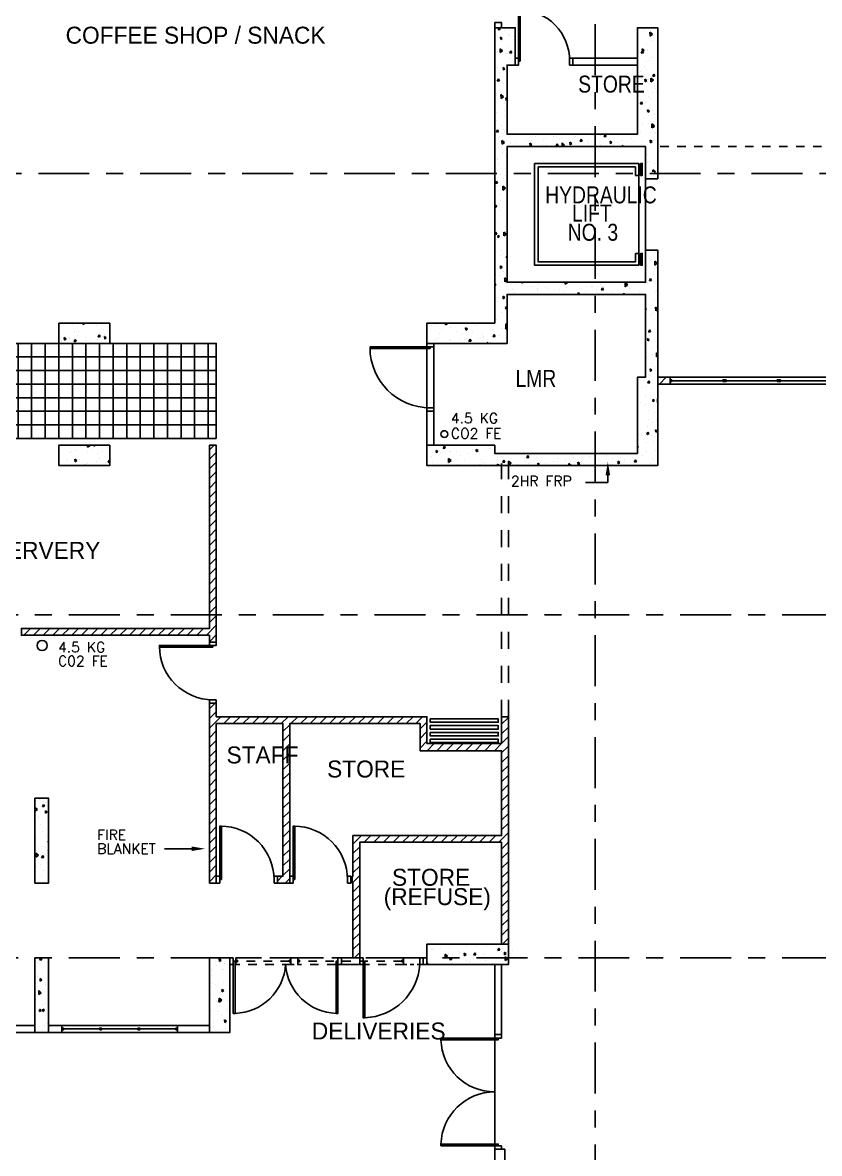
# Model space of a CAD drawing. Extents: x -15993 to 86771, y -21965 to 41866.
# Drawn here: x 22268 to 33998, y -2882 to 13775 of the extents above; entities that cross this region are included whole.
import ezdxf

# ---------------------------------------------------------------- set-up
doc = ezdxf.new("R2010")
doc.units = 0
doc.header["$LTSCALE"] = 100
doc.header["$MEASUREMENT"] = 0
for name, pattern in [('HIDDEN', [5, 2.5, -2.5]), ('HIDDEN2', [2.5, 1.25, -1.25]), ('HIDDEN5', [1, 0.5, -0.5]), ('X030--AG$0$CENTER', [15, 7.5, -2.5, 2.5, -2.5])]:
    doc.linetypes.add(name, pattern=pattern)
doc.layers.get('0').update_dxf_attribs({"color": 8, "linetype": 'CONTINUOUS'})
for name, color, linetype in [('000-H', 8, 'CONTINUOUS'), ('200-T', 8, 'CONTINUOUS'), ('210--', 8, 'CONTINUOUS'), ('220--', 8, 'CONTINUOUS'), ('240--', 8, 'CONTINUOUS'), ('280--', 8, 'CONTINUOUS'), ('310--', 8, 'CONTINUOUS'), ('320--', 8, 'CONTINUOUS'), ('430--', 8, 'CONTINUOUS'), ('660--', 8, 'CONTINUOUS'), ('680--', 8, 'CONTINUOUS'), ('680-T', 8, 'CONTINUOUS'), ('X030--AG$0$030--', 8, 'CONTINUOUS')]:
    doc.layers.add(name, color=color, linetype=linetype)
doc.styles.add('HELV', font='hvl____.pfb')
doc.styles.add('ROMANS', font='ROMANS.shx')

# ---------------------------------------------------------------- blocks, each defined once
blk = doc.blocks.new('*X226')
at = {"color": 0}
for p, q in [((22979, 9341), (22979, 9341)), ((23161, 9330), (23160, 9350)), ((23161, 9330), (23184, 9349)), ((23184, 9349), (23183, 9350)), ((23376, 9340), (23376, 9340)), ((23538, 9347), (23538, 9347)), ((23009, 9324), (23009, 9324)), ((23035, 9219), (23035, 9219)), ((23081, 9170), (23081, 9170)), ((23092, 9219), (23092, 9219)), ((23156, 9324), (23156, 9324)), ((23363, 9307), (23363, 9307)), ((23382, 9143), (23397, 9177)), ((23411, 9149), (23397, 9177)), ((23462, 9254), (23462, 9254)), ((23476, 9185), (23476, 9185)), ((23515, 9258), (23515, 9258)), ((22823, 9140), (22823, 9140)), ((22838, 9082), (22838, 9082)), ((22886, 9098), (22882, 9136)), ((22909, 9118), (22882, 9136)), ((22886, 9098), (22909, 9118)), ((22958, 9119), (22958, 9119)), ((22959, 9143), (22959, 9143)), ((23028, 9074), (23044, 9109)), ((23028, 9074), (23058, 9080)), ((23058, 9080), (23044, 9109)), ((23198, 9138), (23198, 9138)), ((23205, 9098), (23205, 9098)), ((23205, 9097), (23205, 9097)), ((23265, 9074), (23265, 9074)), ((23367, 9105), (23367, 9105)), ((23382, 9143), (23411, 9149)), ((23438, 9158), (23438, 9158)), ((23476, 9113), (23473, 9150)), ((23499, 9132), (23473, 9150)), ((23476, 9113), (23499, 9132))]:
    blk.add_line(p, q, dxfattribs=at)
blk = doc.blocks.new('*X227')
at = {"color": 0}
for p, q in [((23117, 7532), (23117, 7532)), ((23224, 7519), (23224, 7550)), ((23224, 7519), (23261, 7546)), ((23261, 7546), (23256, 7550)), ((23260, 7546), (23260, 7546)), ((23318, 7536), (23317, 7550)), ((23318, 7536), (23334, 7550)), ((23523, 7511), (23523, 7511)), ((22803, 7452), (22803, 7452)), ((22920, 7352), (22920, 7352)), ((22960, 7449), (22960, 7449)), ((22990, 7462), (22990, 7462)), ((23043, 7305), (23039, 7342)), ((23066, 7324), (23039, 7342)), ((23043, 7471), (23043, 7471)), ((23104, 7340), (23104, 7340)), ((23219, 7460), (23219, 7460)), ((23283, 7491), (23283, 7491)), ((23374, 7424), (23374, 7424)), ((23407, 7359), (23407, 7359)), ((23426, 7464), (23426, 7464)), ((23548, 7491), (23548, 7491)), ((22833, 7251), (22833, 7251)), ((22927, 7320), (22927, 7320)), ((23043, 7305), (23066, 7324)), ((23185, 7250), (23189, 7259)), ((23193, 7250), (23189, 7259)), ((23229, 7283), (23229, 7283)), ((23330, 7259), (23330, 7259)), ((23351, 7310), (23351, 7310)), ((23487, 7302), (23487, 7302)), ((23527, 7294), (23542, 7328)), ((23527, 7294), (23550, 7298)), ((23550, 7312), (23542, 7328))]:
    blk.add_line(p, q, dxfattribs=at)
blk = doc.blocks.new('*X232')
at = {"color": 0}
for p, q in [((22483, -64), (22483, -64)), ((22523, -36), (22538, -2)), ((22523, -36), (22552, -31)), ((22552, -31), (22538, -2)), ((22609, -125), (22609, -125)), ((22493, -245), (22493, -245)), ((22493, -277), (22493, -277)), ((22528, -345), (22525, -307)), ((22551, -326), (22525, -307)), ((22528, -345), (22551, -326)), ((22490, -424), (22490, -424)), ((22506, -542), (22505, -485)), ((22543, -515), (22505, -485)), ((22607, -367), (22607, -367)), ((22612, -397), (22612, -397)), ((22451, -568), (22451, -568)), ((22463, -609), (22463, -609)), ((22506, -542), (22543, -515)), ((22509, -531), (22509, -531)), ((22539, -509), (22539, -509)), ((22500, -766), (22500, -766)), ((22510, -790), (22526, -756)), ((22510, -790), (22540, -784)), ((22540, -784), (22526, -756)), ((22564, -690), (22564, -690)), ((22567, -793), (22564, -756)), ((22590, -774), (22564, -756)), ((22567, -793), (22590, -774)), ((22586, -742), (22586, -742)), ((22600, -674), (22600, -674)), ((22509, -842), (22509, -842)), ((22588, -996), (22588, -996)), ((22632, -974), (22632, -974)), ((22521, -1019), (22521, -1019)), ((22555, -1074), (22555, -1074)), ((22637, -1078), (22637, -1078))]:
    blk.add_line(p, q, dxfattribs=at)
blk = doc.blocks.new('*X233')
at = {"color": 0}
for p, q in [((22487, 2184), (22450, 2214)), ((22450, 2158), (22487, 2184)), ((22450, 2158), (22450, 2178)), ((22462, 2320), (22462, 2320)), ((22514, 2324), (22514, 2324)), ((22561, 2224), (22576, 2258)), ((22561, 2224), (22590, 2230)), ((22569, 2299), (22569, 2299)), ((22590, 2230), (22576, 2258)), ((22614, 2283), (22614, 2283)), ((22625, 2239), (22625, 2239)), ((22502, 2047), (22502, 2047)), ((22509, 2087), (22509, 2087)), ((22607, 2128), (22604, 2165)), ((22630, 2147), (22604, 2165)), ((22607, 2128), (22630, 2147)), ((22526, 1967), (22526, 1967)), ((22555, 1855), (22555, 1855)), ((22639, 1845), (22639, 1845)), ((22478, 1755), (22478, 1755)), ((22614, 1797), (22614, 1797)), ((22640, 1816), (22640, 1816)), ((22647, 1680), (22643, 1717)), ((22650, 1713), (22643, 1717)), ((22647, 1680), (22650, 1683)), ((22464, 1483), (22463, 1539)), ((22501, 1510), (22463, 1539)), ((22464, 1483), (22501, 1510)), ((22469, 1574), (22469, 1574)), ((22483, 1643), (22483, 1643)), ((22525, 1522), (22525, 1522)), ((22539, 1644), (22539, 1644)), ((22548, 1471), (22564, 1505)), ((22578, 1476), (22564, 1505)), ((22596, 1521), (22596, 1521)), ((22601, 1622), (22601, 1622)), ((22632, 1581), (22632, 1581)), ((22461, 1340), (22461, 1340)), ((22526, 1367), (22526, 1367)), ((22548, 1471), (22578, 1476)), ((22648, 1390), (22648, 1390)), ((22553, 1193), (22553, 1193)), ((22571, 1290), (22571, 1290)), ((22549, 1109), (22549, 1109)), ((22638, 1117), (22638, 1117))]:
    blk.add_line(p, q, dxfattribs=at)
blk = doc.blocks.new('*X234')
at = {"color": 0}
for p, q in [((25055, -160), (25055, -160)), ((25107, -57), (25107, -57)), ((25121, -115), (25121, -115)), ((25167, -55), (25163, -18)), ((25190, -36), (25163, -18)), ((25167, -55), (25190, -36)), ((25243, -88), (25243, -88)), ((25296, -140), (25296, -140)), ((25044, -186), (25044, -186)), ((25046, -269), (25046, -269)), ((25206, -179), (25206, -179)), ((25221, -179), (25221, -179)), ((25036, -421), (25036, -421)), ((25064, -385), (25064, -385)), ((25102, -393), (25102, -393)), ((25206, -504), (25203, -466)), ((25229, -484), (25203, -466)), ((25206, -504), (25229, -484)), ((25230, -365), (25230, -365)), ((25294, -410), (25294, -410)), ((25034, -546), (25034, -546)), ((25124, -651), (25124, -651)), ((25148, -625), (25148, -625)), ((25154, -651), (25170, -617)), ((25154, -651), (25184, -646)), ((25163, -653), (25162, -597)), ((25199, -627), (25162, -597)), ((25163, -653), (25199, -627)), ((25184, -646), (25170, -617)), ((25177, -507), (25177, -507)), ((25291, -629), (25291, -629)), ((25020, -717), (25020, -717)), ((25032, -777), (25032, -777)), ((25145, -796), (25145, -796)), ((25267, -769), (25267, -769)), ((25071, -949), (25071, -949)), ((25134, -839), (25134, -839)), ((25194, -858), (25194, -858)), ((25245, -952), (25242, -915)), ((25268, -933), (25242, -915)), ((25245, -952), (25268, -933)), ((25247, -961), (25247, -961)), ((25320, -877), (25320, -877)), ((25078, -1009), (25078, -1009)), ((25241, -1090), (25241, -1090)), ((25255, -1046), (25255, -1046))]:
    blk.add_line(p, q, dxfattribs=at)
blk = doc.blocks.new('*X241')
at = {"color": 0}
for p, q in [((28496, 9321), (28496, 9350)), ((28496, 9321), (28533, 9347)), ((28523, 9340), (28523, 9340)), ((28533, 9347), (28529, 9350)), ((28546, 9346), (28546, 9346)), ((28723, 9339), (28723, 9339)), ((28885, 9346), (28885, 9346)), ((28226, 9248), (28220, 9252)), ((28220, 9243), (28226, 9248)), ((28275, 9258), (28275, 9258)), ((28283, 9320), (28283, 9320)), ((28356, 9323), (28356, 9323)), ((28407, 9188), (28407, 9188)), ((28441, 9261), (28441, 9261)), ((28563, 9288), (28563, 9288)), ((28659, 9224), (28659, 9224)), ((28747, 9192), (28747, 9192)), ((28793, 9243), (28790, 9281)), ((28816, 9263), (28790, 9281)), ((28793, 9243), (28816, 9263)), ((28887, 9227), (28887, 9227)), ((28929, 9308), (28929, 9308)), ((28245, 9080), (28245, 9080)), ((28330, 9088), (28330, 9088)), ((28367, 9108), (28367, 9108)), ((28389, 9136), (28389, 9136)), ((28552, 9098), (28552, 9098)), ((28569, 9107), (28569, 9107)), ((28714, 9105), (28714, 9105)), ((28773, 9102), (28773, 9102)), ((28810, 9127), (28810, 9127)), ((28840, 9077), (28856, 9112)), ((28840, 9077), (28870, 9083)), ((28870, 9083), (28856, 9112)), ((28973, 9116), (28973, 9116))]:
    blk.add_line(p, q, dxfattribs=at)
blk = doc.blocks.new('*X242')
at = {"color": 0}
for p, q in [((28252, 7521), (28252, 7521)), ((28462, 7502), (28477, 7536)), ((28462, 7502), (28491, 7508)), ((28491, 7507), (28477, 7536)), ((28826, 7542), (28826, 7542)), ((28287, 7379), (28287, 7379)), ((28307, 7448), (28307, 7448)), ((28360, 7436), (28356, 7473)), ((28383, 7455), (28356, 7473)), ((28360, 7436), (28383, 7455)), ((28403, 7470), (28403, 7470)), ((28415, 7440), (28415, 7440)), ((28538, 7296), (28537, 7352)), ((28575, 7323), (28537, 7352)), ((28557, 7463), (28557, 7463)), ((28566, 7459), (28566, 7459)), ((28655, 7461), (28655, 7461)), ((28670, 7341), (28670, 7341)), ((28712, 7401), (28712, 7401)), ((28834, 7428), (28834, 7428)), ((28894, 7480), (28894, 7480)), ((28933, 7475), (28933, 7475)), ((28940, 7420), (28940, 7420)), ((28950, 7450), (28947, 7488)), ((28973, 7470), (28947, 7488)), ((28950, 7450), (28973, 7470)), ((29018, 7332), (29018, 7332)), ((28298, 7289), (28298, 7289)), ((28400, 7257), (28400, 7257)), ((28538, 7296), (28575, 7323)), ((28672, 7250), (28671, 7256)), ((28680, 7250), (28671, 7256)), ((28778, 7328), (28778, 7328)), ((28995, 7250), (29001, 7262)), ((29007, 7250), (29001, 7262))]:
    blk.add_line(p, q, dxfattribs=at)
blk = doc.blocks.new('*X265')
at = {"color": 0}
for p, q in [((31643, 8450), (31743, 8550)), ((31785, 8450), (31800, 8465))]:
    blk.add_line(p, q, dxfattribs=at)
blk = doc.blocks.new('UC69')
at = {"layer": '310--'}
for p, q in [((775, 50), (25, 50)), ((1575, 50), (825, 50)), ((2375, 50), (1625, 50))]:
    blk.add_line(p, q, dxfattribs=at)
at = {"layer": '310--', "color": 8}
blk.add_lwpolyline([(2400, 100), (2400, 0), (0, 0), (0, 100)], close=True, dxfattribs=at)
at = {"layer": '310--'}
for points in [[(0, 37.5), (0, 62.5), (25, 62.5), (25, 37.5)], [(775, 37.5), (775, 62.5), (800, 62.5), (800, 37.5)], [(800, 37.5), (800, 62.5), (825, 62.5), (825, 37.5)], [(1575, 37.5), (1575, 62.5), (1600, 62.5), (1600, 37.5)], [(1600, 37.5), (1600, 62.5), (1625, 62.5), (1625, 37.5)], [(2375, 37.5), (2375, 62.5), (2400, 62.5), (2400, 37.5)]]:
    blk.add_lwpolyline(points, close=True, dxfattribs=at)
blk = doc.blocks.new('*X319')
at = {"color": 0}
for p, q in [((29270, 13667), (29284, 13700)), ((29270, 13667), (29299, 13673)), ((29299, 13673), (29286, 13700)), ((29367, 13662), (29367, 13662)), ((29377, 13689), (29377, 13689)), ((31410, 13688), (31410, 13688)), ((31430, 13672), (31430, 13672)), ((29303, 13567), (29303, 13567)), ((29307, 13524), (29304, 13561)), ((29330, 13543), (29304, 13561)), ((29307, 13524), (29330, 13543)), ((29425, 13594), (29425, 13594)), ((29432, 13584), (29432, 13584)), ((29490, 13567), (29490, 13567)), ((29490, 13530), (29490, 13530)), ((31333, 13588), (31333, 13588)), ((31506, 13577), (31504, 13633)), ((31542, 13603), (31504, 13633)), ((31506, 13577), (31542, 13603)), ((31540, 13514), (31540, 13514)), ((31563, 13582), (31563, 13582)), ((31573, 13607), (31573, 13607)), ((29221, 13488), (29221, 13488)), ((29228, 13413), (29228, 13413)), ((29262, 13343), (29262, 13343)), ((29298, 13333), (29297, 13389)), ((29335, 13359), (29297, 13389)), ((29298, 13333), (29335, 13359)), ((29334, 13366), (29334, 13366)), ((29414, 13430), (29414, 13430)), ((29424, 13350), (29424, 13350)), ((29440, 13325), (29455, 13359)), ((29440, 13325), (29470, 13330)), ((29470, 13330), (29455, 13359)), ((31343, 13333), (31343, 13333)), ((31377, 13326), (31393, 13360)), ((31377, 13326), (31407, 13332)), ((31380, 13355), (31380, 13355)), ((31394, 13351), (31391, 13388)), ((31417, 13370), (31391, 13388)), ((31407, 13332), (31393, 13360)), ((31394, 13351), (31417, 13370)), ((31407, 13381), (31407, 13381)), ((31456, 13455), (31456, 13455)), ((31465, 13360), (31465, 13360)), ((31619, 13375), (31619, 13375)), ((29412, 13317), (29412, 13317)), ((29447, 13244), (29447, 13244)), ((29460, 13197), (29460, 13197)), ((31456, 13204), (31456, 13204)), ((31503, 13223), (31503, 13223)), ((31521, 13259), (31521, 13259)), ((31618, 13212), (31618, 13212)), ((29253, 13108), (29253, 13108)), ((29291, 13037), (29291, 13037)), ((29346, 13076), (29343, 13113)), ((29369, 13095), (29343, 13113)), ((29346, 13076), (29369, 13095)), ((31364, 13053), (31364, 13053)), ((31426, 13123), (31426, 13123)), ((31452, 13083), (31452, 13083)), ((31548, 12983), (31563, 13018)), ((31577, 12989), (31563, 13018)), ((29257, 12914), (29272, 12948)), ((29257, 12914), (29287, 12919)), ((29266, 12945), (29266, 12945)), ((29287, 12919), (29272, 12948)), ((29327, 12886), (29327, 12886)), ((29341, 12878), (29341, 12878)), ((31434, 12902), (31430, 12940)), ((31457, 12922), (31430, 12940)), ((31434, 12902), (31457, 12922)), ((31447, 12970), (31447, 12970)), ((31472, 12890), (31472, 12890)), ((31478, 12931), (31478, 12931)), ((31519, 12902), (31518, 12958)), ((31556, 12929), (31518, 12958)), ((31519, 12902), (31556, 12929)), ((31548, 12983), (31577, 12989)), ((31549, 12991), (31549, 12991)), ((31564, 12834), (31564, 12834)), ((29247, 12705), (29247, 12705)), ((29252, 12733), (29252, 12733)), ((29312, 12658), (29311, 12714)), ((29349, 12684), (29311, 12714)), ((29312, 12658), (29349, 12684)), ((29313, 12712), (29313, 12712)), ((29385, 12627), (29382, 12665)), ((29400, 12652), (29382, 12665)), ((31320, 12721), (31320, 12721)), ((31490, 12680), (31490, 12680)), ((31535, 12740), (31535, 12740)), ((31591, 12809), (31591, 12809)), ((31596, 12758), (31596, 12758)), ((29360, 12583), (29360, 12583)), ((29385, 12627), (29400, 12640)), ((31364, 12498), (31364, 12498)), ((31365, 12572), (31380, 12607)), ((31365, 12572), (31394, 12578)), ((31368, 12653), (31368, 12653)), ((31394, 12578), (31380, 12607)), ((31434, 12599), (31434, 12599)), ((31519, 12658), (31519, 12658)), ((29240, 12456), (29240, 12456)), ((29243, 12328), (29243, 12328)), ((29359, 12480), (29359, 12480)), ((29367, 12411), (29367, 12411)), ((31325, 12405), (31325, 12405)), ((31473, 12454), (31469, 12491)), ((31496, 12473), (31469, 12491)), ((31473, 12454), (31496, 12473)), ((31477, 12403), (31477, 12403)), ((31547, 12477), (31547, 12477)), ((31565, 12425), (31565, 12425)), ((29244, 12160), (29260, 12194)), ((29244, 12160), (29274, 12166)), ((29274, 12166), (29260, 12194)), ((29318, 12260), (29318, 12260)), ((29351, 12206), (29351, 12206)), ((29358, 12176), (29358, 12176)), ((31371, 12173), (31371, 12173)), ((31391, 12275), (31391, 12275)), ((31533, 12227), (31532, 12283)), ((31570, 12254), (31532, 12283)), ((31533, 12227), (31570, 12254)), ((31535, 12230), (31550, 12264)), ((31535, 12230), (31565, 12236)), ((31565, 12236), (31550, 12264)), ((31561, 12273), (31561, 12273)), ((31612, 12193), (31612, 12193)), ((29277, 12052), (29277, 12052)), ((29289, 12096), (29289, 12096)), ((29326, 11983), (29325, 12039)), ((29363, 12009), (29325, 12039)), ((29326, 11983), (29363, 12009)), ((29452, 12015), (29452, 12015)), ((29545, 12016), (29545, 12016)), ((29692, 12035), (29692, 12035)), ((29740, 11962), (29736, 12000)), ((29763, 11981), (29736, 12000)), ((29814, 12095), (29814, 12095)), ((29932, 12054), (29932, 12054)), ((29966, 12068), (29966, 12068)), ((30088, 12095), (30088, 12095)), ((30172, 12075), (30172, 12075)), ((30198, 12061), (30198, 12061)), ((30212, 11950), (30211, 12002)), ((30248, 11972), (30211, 12002)), ((30272, 11999), (30272, 11999)), ((30330, 11977), (30327, 12014)), ((30353, 11996), (30327, 12014)), ((30330, 11977), (30353, 11996)), ((30412, 12094), (30412, 12094)), ((30475, 12024), (30490, 12058)), ((30475, 12024), (30504, 12030)), ((30504, 12030), (30490, 12058)), ((30581, 12024), (30581, 12024)), ((30602, 11997), (30602, 11997)), ((30652, 12114), (30652, 12114)), ((30764, 12004), (30764, 12004)), ((30777, 12111), (30777, 12111)), ((30828, 12093), (30844, 12127)), ((30828, 12093), (30858, 12098)), ((30858, 12098), (30844, 12127)), ((30851, 12103), (30851, 12103)), ((30921, 11991), (30918, 12029)), ((30944, 12011), (30918, 12029)), ((30921, 11991), (30944, 12011)), ((31023, 12015), (31023, 12015)), ((31083, 12041), (31083, 12041)), ((31235, 12069), (31235, 12069)), ((31255, 12021), (31255, 12021)), ((31390, 12031), (31390, 12031)), ((31505, 12153), (31505, 12153)), ((31512, 12006), (31509, 12043)), ((31535, 12025), (31509, 12043)), ((31512, 12006), (31535, 12025)), ((31514, 12000), (31514, 12000)), ((31552, 12038), (31552, 12038)), ((31589, 12153), (31589, 12153)), ((31618, 12031), (31618, 12031)), ((29275, 11931), (29275, 11931)), ((29336, 11863), (29336, 11863)), ((29461, 11956), (29461, 11956)), ((29740, 11962), (29763, 11981)), ((29813, 11962), (29813, 11962)), ((29927, 11973), (29927, 11973)), ((29976, 11969), (29976, 11969)), ((30122, 11955), (30137, 11989)), ((30122, 11955), (30151, 11961)), ((30151, 11961), (30137, 11989)), ((30218, 11950), (30248, 11972)), ((30234, 11981), (30234, 11981)), ((30703, 11957), (30703, 11957)), ((30775, 11982), (30775, 11982)), ((30964, 11981), (30964, 11981)), ((31097, 11950), (31096, 11965)), ((31115, 11950), (31096, 11965)), ((31392, 11973), (31392, 11973)), ((29259, 11763), (29259, 11763)), ((29264, 11775), (29264, 11775)), ((29275, 11705), (29275, 11705)), ((29388, 11809), (29388, 11809)), ((31461, 11825), (31461, 11825)), ((31464, 11708), (31464, 11708)), ((31501, 11723), (31501, 11723)), ((31575, 11703), (31575, 11703)), ((29231, 11599), (29231, 11599)), ((29305, 11531), (29305, 11531)), ((29376, 11526), (29376, 11526)), ((29382, 11631), (29382, 11631)), ((31547, 11575), (31546, 11608)), ((31584, 11579), (31546, 11608)), ((31550, 11575), (31548, 11595)), ((31574, 11577), (31548, 11595)), ((31572, 11575), (31574, 11577)), ((31578, 11575), (31584, 11579)), ((29232, 11407), (29247, 11441)), ((29232, 11407), (29261, 11412)), ((29261, 11412), (29247, 11441)), ((29301, 11372), (29301, 11372)), ((29340, 11308), (29339, 11364)), ((29377, 11334), (29339, 11364)), ((29340, 11308), (29377, 11335)), ((29344, 11477), (29344, 11477)), ((29301, 11237), (29301, 11237)), ((29352, 11298), (29352, 11298)), ((29227, 11051), (29224, 11088)), ((29250, 11070), (29224, 11088)), ((29227, 11051), (29250, 11070)), ((29289, 11095), (29289, 11095)), ((29293, 11003), (29293, 11003)), ((29302, 11154), (29302, 11154)), ((29398, 11066), (29398, 11066)), ((29220, 10655), (29234, 10687)), ((29249, 10659), (29234, 10687)), ((29259, 10826), (29259, 10826)), ((29326, 10692), (29326, 10692)), ((29354, 10633), (29353, 10689)), ((29391, 10660), (29353, 10689)), ((29372, 10704), (29372, 10704)), ((29380, 10773), (29380, 10773)), ((29220, 10653), (29249, 10659)), ((29251, 10581), (29251, 10581)), ((29267, 10603), (29263, 10640)), ((29290, 10622), (29263, 10640)), ((29267, 10603), (29290, 10622)), ((29354, 10633), (29391, 10660)), ((29297, 10348), (29297, 10348)), ((29313, 10415), (29313, 10415)), ((29328, 10371), (29328, 10371)), ((29389, 10311), (29400, 10335)), ((31550, 10362), (31550, 10362)), ((31580, 10394), (31580, 10394)), ((29306, 10155), (29302, 10192)), ((29329, 10174), (29302, 10192)), ((29306, 10155), (29329, 10174)), ((29389, 10311), (29400, 10313)), ((31503, 10294), (31503, 10294)), ((31515, 10265), (31515, 10265)), ((31575, 10203), (31574, 10259)), ((31612, 10229), (31574, 10259)), ((31575, 10203), (31612, 10229)), ((31600, 10167), (31600, 10167)), ((29235, 10064), (29235, 10064)), ((29286, 10048), (29286, 10048)), ((29343, 10116), (29343, 10116)), ((29350, 10011), (29350, 10011)), ((29368, 9958), (29367, 10014)), ((29400, 9988), (29367, 10014)), ((29398, 10071), (29398, 10071)), ((31497, 9969), (31512, 10004)), ((31526, 9975), (31512, 10004)), ((31550, 10061), (31550, 10061)), ((29220, 9930), (29222, 9934)), ((29220, 9902), (29236, 9905)), ((29236, 9905), (29222, 9934)), ((29227, 9964), (29227, 9964)), ((29227, 9829), (29227, 9829)), ((29228, 9984), (29228, 9984)), ((29368, 9958), (29400, 9982)), ((29390, 9883), (29390, 9883)), ((29399, 9926), (29399, 9926)), ((29486, 9841), (29486, 9841)), ((29534, 9915), (29534, 9915)), ((29621, 9938), (29620, 9950)), ((29621, 9938), (29635, 9950)), ((29630, 9904), (29630, 9904)), ((29782, 9883), (29782, 9883)), ((29843, 9846), (29843, 9846)), ((29853, 9857), (29853, 9857)), ((29870, 9923), (29870, 9923)), ((29965, 9873), (29965, 9873)), ((30015, 9864), (30015, 9864)), ((30110, 9943), (30110, 9943)), ((30166, 9850), (30166, 9850)), ((30254, 9921), (30253, 9950)), ((30254, 9921), (30290, 9948)), ((30274, 9875), (30274, 9875)), ((30290, 9948), (30287, 9950)), ((30436, 9934), (30436, 9934)), ((30641, 9891), (30641, 9891)), ((30654, 9889), (30654, 9889)), ((30713, 9850), (30713, 9850)), ((30776, 9916), (30776, 9916)), ((30790, 9832), (30806, 9866)), ((30790, 9832), (30820, 9838)), ((30803, 9898), (30803, 9898)), ((30820, 9838), (30806, 9866)), ((30819, 9891), (30819, 9891)), ((31062, 9910), (31062, 9910)), ((31139, 9884), (31138, 9940)), ((31176, 9910), (31138, 9940)), ((31139, 9884), (31176, 9910)), ((31144, 9901), (31159, 9935)), ((31144, 9901), (31173, 9906)), ((31173, 9906), (31159, 9935)), ((31193, 9890), (31193, 9890)), ((31202, 9857), (31202, 9857)), ((31429, 9926), (31429, 9926)), ((31465, 9932), (31465, 9932)), ((31472, 9942), (31472, 9942)), ((31497, 9969), (31526, 9975)), ((31587, 9959), (31587, 9959)), ((31592, 9933), (31592, 9933)), ((31596, 9829), (31596, 9829)), ((29242, 9720), (29242, 9720)), ((29274, 9732), (29274, 9732)), ((29338, 9734), (29338, 9734)), ((29345, 9706), (29342, 9744)), ((29368, 9726), (29342, 9744)), ((29345, 9706), (29368, 9726)), ((29512, 9804), (29512, 9804)), ((29754, 9771), (29754, 9771)), ((30149, 9777), (30149, 9777)), ((30233, 9811), (30233, 9811)), ((30440, 9770), (30452, 9798)), ((30466, 9770), (30452, 9798)), ((30523, 9770), (30523, 9773)), ((30527, 9770), (30523, 9773)), ((30549, 9812), (30549, 9812)), ((30960, 9820), (30960, 9820)), ((31116, 9770), (31114, 9787)), ((31139, 9770), (31114, 9787)), ((31116, 9790), (31116, 9790)), ((31356, 9809), (31356, 9809)), ((31391, 9778), (31391, 9778)), ((31575, 9682), (31575, 9682)), ((31586, 9820), (31586, 9820)), ((29315, 9599), (29315, 9599)), ((29320, 9499), (29320, 9499)), ((29356, 9598), (29356, 9598)), ((29377, 9557), (29392, 9592)), ((29377, 9557), (29400, 9562)), ((29400, 9575), (29392, 9591)), ((31455, 9552), (31440, 9563)), ((31440, 9539), (31455, 9552)), ((31589, 9528), (31588, 9584)), ((31620, 9559), (31588, 9584)), ((31589, 9528), (31620, 9550)), ((28496, 9321), (28496, 9350)), ((28496, 9321), (28533, 9347)), ((28523, 9340), (28523, 9340)), ((28533, 9347), (28529, 9350)), ((28546, 9346), (28546, 9346)), ((28723, 9339), (28723, 9339)), ((28885, 9346), (28885, 9346)), ((29243, 9399), (29243, 9399)), ((29375, 9331), (29375, 9331)), ((29382, 9283), (29381, 9340)), ((29400, 9325), (29381, 9340)), ((31449, 9344), (31449, 9344)), ((31509, 9461), (31509, 9461)), ((31543, 9491), (31543, 9491)), ((28226, 9248), (28220, 9252)), ((28220, 9243), (28226, 9248)), ((28275, 9258), (28275, 9258)), ((28283, 9320), (28283, 9320)), ((28356, 9323), (28356, 9323)), ((28407, 9188), (28407, 9188)), ((28441, 9261), (28441, 9261)), ((28563, 9288), (28563, 9288)), ((28659, 9224), (28659, 9224)), ((28747, 9192), (28747, 9192)), ((28793, 9243), (28790, 9281)), ((28816, 9263), (28790, 9281)), ((28793, 9243), (28816, 9263)), ((28887, 9227), (28887, 9227)), ((28929, 9308), (28929, 9308)), ((29043, 9186), (29043, 9186)), ((29194, 9146), (29209, 9180)), ((29223, 9152), (29209, 9180)), ((29253, 9304), (29253, 9304)), ((29290, 9167), (29290, 9167)), ((29312, 9266), (29312, 9266)), ((29366, 9267), (29366, 9267)), ((29384, 9258), (29381, 9295)), ((29400, 9282), (29381, 9295)), ((29382, 9283), (29400, 9296)), ((29384, 9258), (29400, 9271)), ((31484, 9216), (31500, 9250)), ((31484, 9216), (31514, 9222)), ((31490, 9251), (31490, 9251)), ((31514, 9222), (31500, 9250)), ((31612, 9278), (31612, 9278)), ((28245, 9080), (28245, 9080)), ((28330, 9088), (28330, 9088)), ((28367, 9108), (28367, 9108)), ((28389, 9136), (28389, 9136)), ((28552, 9098), (28552, 9098)), ((28569, 9107), (28569, 9107)), ((28714, 9105), (28714, 9105)), ((28773, 9102), (28773, 9102)), ((28810, 9127), (28810, 9127)), ((28840, 9077), (28856, 9112)), ((28840, 9077), (28870, 9083)), ((28870, 9083), (28856, 9112)), ((28973, 9116), (28973, 9116)), ((29049, 9147), (29049, 9147)), ((29056, 9123), (29056, 9123)), ((29106, 9050), (29105, 9064)), ((29125, 9050), (29105, 9064)), ((29156, 9065), (29156, 9065)), ((29178, 9150), (29178, 9150)), ((29194, 9146), (29223, 9152)), ((29340, 9132), (29340, 9132)), ((29362, 9054), (29362, 9054)), ((31472, 9085), (31468, 9122)), ((31494, 9104), (31468, 9122)), ((31472, 9085), (31494, 9104)), ((31495, 9111), (31495, 9111)), ((31499, 9159), (31499, 9159)), ((31599, 9001), (31599, 9001)), ((31612, 9037), (31612, 9037)), ((31456, 8836), (31456, 8836)), ((31534, 8994), (31534, 8994)), ((31542, 8879), (31542, 8879)), ((31603, 8853), (31602, 8909)), ((31620, 8895), (31602, 8909)), ((31603, 8853), (31620, 8865)), ((31511, 8636), (31507, 8674)), ((31534, 8656), (31507, 8674)), ((31526, 8759), (31526, 8759)), ((31570, 8714), (31570, 8714)), ((31355, 8518), (31355, 8518)), ((31413, 8508), (31413, 8508)), ((31472, 8462), (31487, 8497)), ((31501, 8468), (31487, 8497)), ((31511, 8636), (31534, 8656)), ((31514, 8571), (31514, 8571)), ((31588, 8647), (31588, 8647)), ((31614, 8529), (31614, 8529)), ((31395, 8395), (31395, 8395)), ((31440, 8417), (31440, 8417)), ((31472, 8495), (31472, 8495)), ((31472, 8462), (31501, 8468)), ((31527, 8386), (31527, 8386)), ((31369, 8176), (31369, 8176)), ((31441, 8162), (31441, 8162)), ((31443, 8287), (31443, 8287)), ((31518, 8263), (31518, 8263)), ((31550, 8188), (31547, 8225)), ((31573, 8207), (31547, 8225)), ((31550, 8188), (31573, 8207)), ((31617, 8178), (31616, 8234)), ((31620, 8231), (31616, 8234)), ((31617, 8178), (31620, 8180)), ((31427, 8140), (31427, 8140)), ((31483, 8054), (31483, 8054)), ((31565, 8030), (31565, 8030)), ((31327, 7852), (31327, 7852)), ((31488, 7930), (31488, 7930)), ((31539, 7891), (31539, 7891)), ((31596, 7932), (31596, 7932)), ((31342, 7710), (31342, 7710)), ((31440, 7730), (31440, 7730)), ((31459, 7709), (31474, 7743)), ((31459, 7709), (31488, 7715)), ((31464, 7737), (31464, 7737)), ((31469, 7820), (31469, 7820)), ((31488, 7715), (31474, 7743)), ((31534, 7697), (31534, 7697)), ((31589, 7740), (31586, 7777)), ((31612, 7759), (31586, 7777)), ((31589, 7740), (31612, 7759)), ((31611, 7798), (31611, 7798)), ((28252, 7521), (28252, 7521)), ((28462, 7502), (28477, 7536)), ((28462, 7502), (28491, 7508)), ((28491, 7507), (28477, 7536)), ((28826, 7542), (28826, 7542)), ((29135, 7500), (29135, 7500)), ((29210, 7508), (29210, 7508)), ((29214, 7513), (29214, 7513)), ((31336, 7528), (31320, 7539)), ((31320, 7514), (31336, 7528)), ((31460, 7586), (31460, 7586)), ((31554, 7608), (31554, 7608)), ((28287, 7379), (28287, 7379)), ((28307, 7448), (28307, 7448)), ((28360, 7436), (28356, 7473)), ((28383, 7455), (28356, 7473)), ((28360, 7436), (28383, 7455)), ((28403, 7470), (28403, 7470)), ((28415, 7440), (28415, 7440)), ((28538, 7296), (28537, 7352)), ((28575, 7323), (28537, 7352)), ((28557, 7463), (28557, 7463)), ((28566, 7459), (28566, 7459)), ((28655, 7461), (28655, 7461)), ((28670, 7341), (28670, 7341)), ((28712, 7401), (28712, 7401)), ((28834, 7428), (28834, 7428)), ((28894, 7480), (28894, 7480)), ((28933, 7475), (28933, 7475)), ((28940, 7420), (28940, 7420)), ((28950, 7450), (28947, 7488)), ((28973, 7470), (28947, 7488)), ((28950, 7450), (28973, 7470)), ((29018, 7332), (29018, 7332)), ((29095, 7482), (29095, 7482)), ((29258, 7368), (29258, 7368)), ((29324, 7386), (29324, 7386)), ((29339, 7297), (29354, 7331)), ((29368, 7302), (29354, 7331)), ((29692, 7365), (29707, 7400)), ((29692, 7365), (29722, 7371)), ((29722, 7371), (29707, 7400)), ((29707, 7349), (29707, 7349)), ((29738, 7407), (29738, 7407)), ((29829, 7374), (29829, 7374)), ((29976, 7428), (29976, 7428)), ((30141, 7347), (30141, 7347)), ((30259, 7333), (30259, 7333)), ((30360, 7394), (30360, 7394)), ((30381, 7366), (30381, 7366)), ((30621, 7386), (30621, 7386)), ((30640, 7417), (30640, 7417)), ((30744, 7357), (30744, 7357)), ((30860, 7405), (30860, 7405)), ((30949, 7348), (30949, 7348)), ((31071, 7375), (31071, 7375)), ((31101, 7426), (31101, 7426)), ((31127, 7337), (31127, 7337)), ((31276, 7298), (31291, 7332)), ((31289, 7344), (31289, 7344)), ((31305, 7304), (31291, 7332)), ((31340, 7445), (31340, 7445)), ((31397, 7402), (31397, 7402)), ((31452, 7460), (31452, 7460)), ((31548, 7355), (31548, 7355)), ((31581, 7465), (31581, 7465)), ((28298, 7289), (28298, 7289)), ((28400, 7257), (28400, 7257)), ((28538, 7296), (28575, 7323)), ((28672, 7250), (28671, 7256)), ((28680, 7250), (28671, 7256)), ((28778, 7328), (28778, 7328)), ((28995, 7250), (29001, 7262)), ((29007, 7250), (29001, 7262)), ((29053, 7298), (29053, 7298)), ((29181, 7268), (29181, 7268)), ((29183, 7252), (29183, 7252)), ((29264, 7250), (29262, 7271)), ((29288, 7253), (29262, 7271)), ((29285, 7250), (29288, 7253)), ((29326, 7263), (29326, 7263)), ((29339, 7297), (29368, 7302)), ((29421, 7287), (29421, 7287)), ((29424, 7259), (29423, 7315)), ((29460, 7285), (29423, 7315)), ((29424, 7259), (29460, 7285)), ((29437, 7264), (29437, 7264)), ((29448, 7290), (29448, 7290)), ((29550, 7268), (29550, 7268)), ((29661, 7307), (29661, 7307)), ((29713, 7275), (29713, 7275)), ((29856, 7250), (29853, 7285)), ((29879, 7267), (29853, 7285)), ((29859, 7250), (29879, 7267)), ((29901, 7326), (29901, 7326)), ((29972, 7287), (29972, 7287)), ((30090, 7306), (30090, 7306)), ((30137, 7306), (30137, 7306)), ((30309, 7250), (30308, 7278)), ((30344, 7250), (30308, 7278)), ((30339, 7303), (30339, 7303)), ((30447, 7262), (30444, 7300)), ((30470, 7282), (30444, 7300)), ((30447, 7262), (30470, 7282)), ((30474, 7272), (30474, 7272)), ((30501, 7310), (30501, 7310)), ((30744, 7254), (30744, 7254)), ((30760, 7321), (30760, 7321)), ((30932, 7250), (30938, 7263)), ((30944, 7250), (30938, 7263)), ((31038, 7277), (31034, 7314)), ((31061, 7296), (31034, 7314)), ((31038, 7277), (31061, 7296)), ((31126, 7314), (31126, 7314)), ((31224, 7293), (31224, 7293)), ((31255, 7279), (31255, 7279)), ((31276, 7298), (31305, 7304)), ((31510, 7280), (31510, 7280))]:
    blk.add_line(p, q, dxfattribs=at)
blk = doc.blocks.new('*X360')
at = {"color": 0}
for p, q in [((12000, 9050), (25120, 9050)), ((12200, 7550), (12200, 9050)), ((12400, 7550), (12400, 9050)), ((12600, 5050), (12600, 9050)), ((12800, 5050), (12800, 9050)), ((13000, 5050), (13000, 9050)), ((13200, 5050), (13200, 9050)), ((13400, 5050), (13400, 9050)), ((13600, 5050), (13600, 9050)), ((13800, 5050), (13800, 9050)), ((14000, 5050), (14000, 9050)), ((14200, 5050), (14200, 9050)), ((14400, 5050), (14400, 9050)), ((14600, 5050), (14600, 9050)), ((14800, 5050), (14800, 9050)), ((15000, 5050), (15000, 9050)), ((15200, 7550), (15200, 9050)), ((15400, 7550), (15400, 9050)), ((15600, 7550), (15600, 9050)), ((15800, 7550), (15800, 9050)), ((16000, 7550), (16000, 9050)), ((16200, 7550), (16200, 9050)), ((16400, 7550), (16400, 9050)), ((16600, 7550), (16600, 9050)), ((16800, 7550), (16800, 9050)), ((17000, 7550), (17000, 9050)), ((17200, 7550), (17200, 9050)), ((17400, 7550), (17400, 9050)), ((17600, 7550), (17600, 9050)), ((17800, 7550), (17800, 9050)), ((18000, 7550), (18000, 9050)), ((18200, 7550), (18200, 9050)), ((18400, 7550), (18400, 9050)), ((18600, 7550), (18600, 9050)), ((18800, 7550), (18800, 9050)), ((19000, 7550), (19000, 9050)), ((19200, 7550), (19200, 9050)), ((19400, 7550), (19400, 9050)), ((19600, 7650), (19600, 9050)), ((19800, 7650), (19800, 9050)), ((20000, 7650), (20000, 9050)), ((20200, 7650), (20200, 9050)), ((20400, 7650), (20400, 9050)), ((20600, 7650), (20600, 9050)), ((20800, 7650), (20800, 9050)), ((21000, 7650), (21000, 9050)), ((21200, 7650), (21200, 9050)), ((21400, 7650), (21400, 9050)), ((21600, 7650), (21600, 9050)), ((21800, 7650), (21800, 9050)), ((22000, 7650), (22000, 9050)), ((22200, 7650), (22200, 9050)), ((22400, 7650), (22400, 9050)), ((22600, 7650), (22600, 9050)), ((22800, 7650), (22800, 9050)), ((23000, 7650), (23000, 9050)), ((23200, 7650), (23200, 9050)), ((23400, 7650), (23400, 9050)), ((23600, 7650), (23600, 9050)), ((23800, 7650), (23800, 9050)), ((24000, 7650), (24000, 9050)), ((24200, 7650), (24200, 9050)), ((24400, 7650), (24400, 9050)), ((24600, 7650), (24600, 9050)), ((24800, 7650), (24800, 9050)), ((25000, 7650), (25000, 9050)), ((12000, 8850), (25120, 8850)), ((12000, 8650), (25120, 8650)), ((12000, 8450), (25120, 8450)), ((12000, 8250), (25120, 8250)), ((12000, 8050), (25120, 8050)), ((12000, 7850), (25120, 7850)), ((12000, 7650), (19500, 7650)), ((12550, 7450), (15200, 7450)), ((12200, 5050), (12200, 7250)), ((12400, 5050), (12400, 7250)), ((12550, 7250), (15200, 7250)), ((12000, 7050), (15200, 7050)), ((7400, 3050), (7400, 6850)), ((7600, 3050), (7600, 6850)), ((7800, 3050), (7800, 6850)), ((8000, 3050), (8000, 6850)), ((8200, 3050), (8200, 6850)), ((8400, 3050), (8400, 6850)), ((8600, 4250), (8600, 6850)), ((8800, 4250), (8800, 6850)), ((9000, 4250), (9000, 6850)), ((9200, 4250), (9200, 6850)), ((9400, 4250), (9400, 6850)), ((9600, 4250), (9600, 6850)), ((9800, 4250), (9800, 6850)), ((10000, 4250), (10000, 6850)), ((10200, 4250), (10200, 6850)), ((10400, 4250), (10400, 6850)), ((10600, 4250), (10600, 6850)), ((10800, 4250), (10800, 6850)), ((11000, 4250), (11000, 6850)), ((11200, 4250), (11200, 6850)), ((11400, 5350), (11400, 6850)), ((11600, 5350), (11600, 6850)), ((11800, 5350), (11800, 6850)), ((12000, 6850), (15200, 6850)), ((7300, 6650), (11900, 6650)), ((12000, 6650), (15200, 6650)), ((12000, 5400), (12000, 6500)), ((7300, 6450), (15200, 6450)), ((7300, 6250), (15200, 6250)), ((7300, 6050), (15200, 6050)), ((7300, 5850), (15200, 5850)), ((7300, 5650), (15200, 5650)), ((7300, 5450), (15200, 5450)), ((7300, 5250), (11400, 5250)), ((12000, 5250), (15200, 5250)), ((7300, 5050), (11400, 5050)), ((7300, 4850), (11400, 4850)), ((7300, 4650), (11400, 4650)), ((7300, 4450), (11400, 4450)), ((7300, 4250), (8600, 4250)), ((7300, 4050), (8600, 4050)), ((7300, 3850), (8600, 3850)), ((7300, 3650), (8600, 3650)), ((7300, 3450), (8600, 3450)), ((7300, 3250), (8600, 3250))]:
    blk.add_line(p, q, dxfattribs=at)
blk = doc.blocks.new('*X394')
at = {"color": 0}
for p, q in [((28797, 178), (28797, 178)), ((29036, 197), (29036, 197)), ((29227, 190), (29227, 190)), ((28294, 120), (28294, 120)), ((28301, 122), (28301, 122)), ((28317, 138), (28317, 138)), ((28415, 0), (28415, 0)), ((28416, 147), (28416, 147)), ((28440, 6), (28440, 6)), ((28488, -4), (28487, 52)), ((28524, 23), (28487, 52)), ((28488, -4), (28524, 23)), ((28531, 63), (28531, 63)), ((28556, 157), (28556, 157)), ((28559, -32), (28574, 3)), ((28588, -26), (28574, 3)), ((28600, 51), (28600, 51)), ((28685, 85), (28685, 85)), ((28693, 71), (28693, 71)), ((28774, 28), (28771, 65)), ((28797, 47), (28771, 65)), ((28774, 28), (28797, 47)), ((28912, 37), (28928, 71)), ((28912, 37), (28942, 43)), ((28920, 45), (28920, 45)), ((28942, 43), (28928, 71)), ((28952, 82), (28952, 82)), ((28954, 164), (28954, 164)), ((29030, 9), (29030, 9)), ((29068, 42), (29068, 42)), ((29105, 163), (29105, 163)), ((29266, 106), (29281, 140)), ((29266, 106), (29295, 112)), ((29295, 112), (29281, 140)), ((29319, 98), (29319, 98)), ((29338, 130), (29338, 130)), ((29365, 43), (29362, 80)), ((29388, 62), (29362, 80)), ((29365, 43), (29388, 62)), ((29374, -41), (29373, 15)), ((29410, -15), (29373, 15)), ((29400, 85), (29400, 85)), ((29411, 93), (29411, 93)), ((29452, 8), (29452, 8)), ((29481, 105), (29481, 105)), ((28220, -68), (28221, -66)), ((28220, -97), (28235, -94)), ((28235, -95), (28221, -66)), ((28363, -94), (28363, -94)), ((28559, -32), (28588, -26)), ((28603, -75), (28603, -75)), ((28798, -37), (28798, -37)), ((28843, -55), (28843, -55)), ((28908, -18), (28908, -18)), ((29083, -36), (29083, -36)), ((29181, -80), (29181, -80)), ((29214, -87), (29214, -87)), ((29323, -15), (29323, -15)), ((29374, -41), (29410, -15))]:
    blk.add_line(p, q, dxfattribs=at)
blk = doc.blocks.new('D-934')
at = {"color": 0}
for points in [[(-884, 100), (-934, 100), (-934, 0), (-884, 0)], [(-859, 50), (-859, -784), (-884, -784), (-884, 50)], [(0, 100), (-50, 100), (-50, 0), (0, 0)]]:
    blk.add_lwpolyline(points, close=True, dxfattribs=at)
blk.add_arc((-883, 50), 834, 271.616, 356.5858, dxfattribs=at)
blk = doc.blocks.new('D1-1688')
at = {"color": 0}
for points in [[(-1638, 100), (-1688, 100), (-1688, 0), (-1638, 0)], [(-1613, -794), (-1638, -794), (-1638, 50), (-1613, 50)], [(-75, -794), (-50, -794), (-50, 50), (-75, 50)], [(-50, 100), (0, 100), (0, 0), (-50, 0)]]:
    blk.add_lwpolyline(points, close=True, dxfattribs=at)
for centre, start, end in [((-1638, 0), 271.8043, 0.0284), ((-50, 0), 179.9716, 268.1957)]:
    blk.add_arc(centre, 794, start, end, dxfattribs=at)
blk = doc.blocks.new('D1-900')
at = {"color": 0}
for points in [[(75, 50), (75, 837.5), (50, 837.5), (50, 50)], [(0, 0), (50, 0), (50, 100), (0, 100)], [(850, 0), (900, 0), (900, 100), (850, 100)]]:
    blk.add_lwpolyline(points, close=True, dxfattribs=at)
blk.add_arc((62.5, 50), 787.5, 0, 90, dxfattribs=at)
blk = doc.blocks.new('D1-1641')
at = {"color": 0}
for points in [[(-1591, 100), (-1641, 100), (-1641, 0), (-1591, 0)], [(-1566, -721), (-1591, -721), (-1591, 50), (-1566, 50)], [(-75, -721), (-50, -721), (-50, 50), (-75, 50)], [(-50, 100), (0, 100), (0, 0), (-50, 0)]]:
    blk.add_lwpolyline(points, close=True, dxfattribs=at)
for centre, start, end in [((-1589, 50), 271.7403, 356.3058), ((-52, 50), 183.6942, 268.2597)]:
    blk.add_arc(centre, 770, start, end, dxfattribs=at)
blk = doc.blocks.new('D1-1000')
at = {"color": 0}
for points in [[(50, 937.5), (75, 937.5), (75, 50), (50, 50)], [(0, 0), (50, 0), (50, 100), (0, 100)], [(950, 0), (1000, 0), (1000, 100), (950, 100)]]:
    blk.add_lwpolyline(points, close=True, dxfattribs=at)
blk.add_arc((62.5, 50), 887.5, 0, 90, dxfattribs=at)
blk = doc.blocks.new('D1-850')
at = {"layer": '320--'}
for points in [[(0, 0), (-50, 0), (-50, -100), (0, -100)], [(-800, 0), (-850, 0), (-850, -100), (-800, -100)], [(-50, -812), (-71, -812), (-71, -58), (-50, -58)]]:
    blk.add_lwpolyline(points, close=True, dxfattribs=at)
blk.add_arc((-58, -70), 742, 179.0205, 269.8288, dxfattribs=at)
blk = doc.blocks.new('*X591')
at = {"color": 0}
for p, q in [((25020, 3665), (25105, 3750)), ((25020, 3524), (25120, 3624)), ((25020, 3383), (25187, 3550)), ((25229, 3450), (25329, 3550)), ((25370, 3450), (25470, 3550)), ((25512, 3450), (25612, 3550)), ((25653, 3450), (25753, 3550)), ((25795, 3450), (25895, 3550)), ((25936, 3450), (26036, 3550)), ((26077, 3450), (26177, 3550)), ((26219, 3450), (26319, 3550)), ((26360, 3450), (26460, 3550)), ((26502, 3450), (26602, 3550)), ((26643, 3450), (26743, 3550)), ((26785, 3450), (26885, 3550)), ((26926, 3450), (27026, 3550)), ((27067, 3450), (27167, 3550)), ((27209, 3450), (27309, 3550)), ((27350, 3450), (27450, 3550)), ((27492, 3450), (27592, 3550)), ((27633, 3450), (27733, 3550)), ((27774, 3450), (27874, 3550)), ((27916, 3450), (28016, 3550)), ((28057, 3450), (28157, 3550)), ((29320, 3440), (29420, 3540)), ((25020, 3241), (25120, 3341)), ((26101, 3332), (26201, 3432)), ((28120, 3371), (28220, 3471)), ((29320, 3298), (29420, 3398)), ((25020, 3100), (25120, 3200)), ((26101, 3191), (26201, 3291)), ((28120, 3230), (28220, 3330)), ((28120, 3088), (28220, 3188)), ((29320, 3157), (29420, 3257)), ((25020, 2958), (25120, 3058)), ((26101, 3049), (26201, 3149)), ((26101, 2908), (26201, 3008)), ((28223, 3050), (28329, 3156)), ((28364, 3050), (28471, 3156)), ((28506, 3050), (28612, 3156)), ((28647, 3050), (28753, 3156)), ((28789, 3050), (28895, 3156)), ((28930, 3050), (29036, 3156)), ((29072, 3050), (29178, 3156)), ((29213, 3050), (29319, 3156)), ((29320, 3016), (29420, 3116)), ((25020, 2817), (25120, 2917)), ((26101, 2766), (26201, 2866)), ((29320, 2874), (29420, 2974)), ((29320, 2733), (29420, 2833)), ((25020, 2675), (25120, 2775)), ((26101, 2625), (26201, 2725)), ((29320, 2591), (29420, 2691)), ((25020, 2534), (25120, 2634)), ((26101, 2484), (26201, 2584)), ((29320, 2450), (29420, 2550)), ((25020, 2393), (25120, 2493)), ((25020, 2251), (25120, 2351)), ((26101, 2342), (26201, 2442)), ((29320, 2309), (29420, 2409)), ((25020, 2110), (25120, 2210)), ((26101, 2201), (26201, 2301)), ((29320, 2167), (29420, 2267)), ((25020, 1968), (25120, 2068)), ((26101, 2059), (26201, 2159)), ((26101, 1918), (26201, 2018)), ((29320, 2026), (29420, 2126)), ((25020, 1827), (25120, 1927)), ((26101, 1777), (26201, 1877)), ((29277, 1700), (29420, 1843)), ((29320, 1884), (29420, 1984)), ((25020, 1685), (25120, 1785)), ((26101, 1635), (26201, 1735)), ((27131, 1675), (27256, 1800)), ((27297, 1700), (27397, 1800)), ((27439, 1700), (27539, 1800)), ((27580, 1700), (27680, 1800)), ((27722, 1700), (27822, 1800)), ((27863, 1700), (27963, 1800)), ((28004, 1700), (28104, 1800)), ((28146, 1700), (28246, 1800)), ((28287, 1700), (28387, 1800)), ((28429, 1700), (28529, 1800)), ((28570, 1700), (28670, 1800)), ((28711, 1700), (28811, 1800)), ((28853, 1700), (28953, 1800)), ((28994, 1700), (29094, 1800)), ((29136, 1700), (29236, 1800)), ((29320, 1601), (29420, 1701)), ((25020, 1544), (25120, 1644)), ((25020, 1403), (25120, 1503)), ((26101, 1494), (26201, 1594)), ((27131, 1534), (27231, 1634)), ((29320, 1460), (29420, 1560)), ((25020, 1261), (25120, 1361)), ((26101, 1352), (26201, 1452)), ((27131, 1392), (27231, 1492)), ((27131, 1251), (27231, 1351)), ((29320, 1319), (29420, 1419)), ((25020, 1120), (25120, 1220)), ((26020, 1130), (26090, 1200)), ((26101, 1211), (26201, 1311)), ((26132, 1100), (26201, 1169)), ((27122, 1100), (27231, 1209)), ((29320, 1177), (29420, 1277)), ((27131, 968), (27231, 1068)), ((29320, 1036), (29420, 1136)), ((27131, 827), (27231, 927)), ((29320, 894), (29420, 994)), ((29320, 753), (29420, 853)), ((27131, 685), (27231, 785)), ((29320, 611), (29420, 711)), ((27131, 544), (27231, 644)), ((27131, 402), (27231, 502)), ((29320, 470), (29420, 570)), ((27131, 261), (27231, 361)), ((29320, 329), (29420, 429)), ((27131, 120), (27231, 220)), ((29333, 200), (29420, 287)), ((27153, 0), (27231, 78))]:
    blk.add_line(p, q, dxfattribs=at)
blk = doc.blocks.new('*X614')
at = {"color": 0}
for p, q in [((25020, 7484), (25086, 7550)), ((25020, 7342), (25120, 7442)), ((25020, 7201), (25120, 7301)), ((25020, 7059), (25120, 7159)), ((25020, 6918), (25120, 7018)), ((25020, 6777), (25120, 6877)), ((25020, 6635), (25120, 6735)), ((25020, 6494), (25120, 6594)), ((25020, 6352), (25120, 6452)), ((25020, 6211), (25120, 6311)), ((25020, 6070), (25120, 6170)), ((25020, 5928), (25120, 6028)), ((25020, 5787), (25120, 5887)), ((25020, 5645), (25120, 5745)), ((25020, 5504), (25120, 5604)), ((25020, 5362), (25120, 5462)), ((25020, 5221), (25120, 5321)), ((25020, 5080), (25120, 5180)), ((25020, 4938), (25120, 5038)), ((22286, 4750), (22386, 4850)), ((22428, 4750), (22528, 4850)), ((22569, 4750), (22669, 4850)), ((22711, 4750), (22811, 4850)), ((22852, 4750), (22952, 4850)), ((22993, 4750), (23093, 4850)), ((23135, 4750), (23235, 4850)), ((23276, 4750), (23376, 4850)), ((23418, 4750), (23518, 4850)), ((23559, 4750), (23659, 4850)), ((23700, 4750), (23800, 4850)), ((23842, 4750), (23942, 4850)), ((23983, 4750), (24083, 4850)), ((24125, 4750), (24225, 4850)), ((24266, 4750), (24366, 4850)), ((24408, 4750), (24508, 4850)), ((24549, 4750), (24649, 4850)), ((24690, 4750), (24790, 4850)), ((24832, 4750), (24932, 4850)), ((24973, 4750), (25120, 4897)), ((25020, 4655), (25120, 4755))]:
    blk.add_line(p, q, dxfattribs=at)

msp = doc.modelspace()

# ---------------------------------------------------------------- linework, layer by layer
at = {"layer": '210--', "color": 8, "linetype": 'HIDDEN5'}
for points in [[(27876, 0), (27876, -100), (28115, -100), (28115, 0)], [(26215, 0), (26215, -100), (26320, -100), (26320, 0)]]:
    msp.add_lwpolyline(points, close=True, dxfattribs=at)
at = {"layer": '210--'}
for points in [[(27231, 0), (26961, 0), (26961, -100), (27231, -100)], [(28165, 0), (28165, -100), (28220, -100), (28220, 0)], [(29220, -100), (29220, -1133), (29320, -1133), (29320, -100)], [(22150, -1100), (22150, -1000), (22450, -1000), (22450, -1100)], [(22650, -1100), (22650, -1000), (22844, -1000), (22844, -1100)], [(24550, -1100), (24550, -1000), (25020, -1000), (25020, -1100)], [(29370, -2821), (29220, -2821), (29220, -5850), (29370, -5850)]]:
    msp.add_lwpolyline(points, close=True, dxfattribs=at)
at = {"layer": '220--'}
msp.add_line((29320, 1100), (29320, 1100), dxfattribs=at)
for points in [[(29320, 13700), (29320, 13775), (29220, 13775), (29220, 13700)], [(30370, 13150), (30370, 13250), (31320, 13250), (31320, 13150)], [(31620, 8550), (31620, 8450), (31800, 8450), (31800, 8550)], [(28220, 8050), (28220, 7550), (28320, 7550), (28320, 8050)], [(25020, 4750), (22250, 4750), (22250, 4850), (25020, 4850), (25020, 7550), (25120, 7550), (25120, 4650), (25020, 4650)], [(26101, 1100), (26020, 1100), (26020, 1200), (26101, 1200), (26101, 1200), (26101, 3450), (25120, 3450), (25120, 1200), (25120, 1200), (25120, 1100), (25020, 1100), (25020, 3750), (25120, 3750), (25120, 3550), (28220, 3550), (28220, 3156.104), (29320, 3156.104), (29320, 3550), (29420, 3550), (29420, 200), (29320, 200), (29320, 1700), (27231, 1700), (27231, 0), (27131, 0), (27131, 1100), (27120, 1100), (27120, 1200), (27131, 1200), (27131, 1800), (29320, 1800), (29320, 3050), (28120, 3050), (28120, 3450), (26201, 3450), (26201, 1100)]]:
    msp.add_lwpolyline(points, close=True, dxfattribs=at)
at = {"layer": '240--', "linetype": 'HIDDEN2'}
msp.add_line((39780, 11950), (31620, 11950), dxfattribs=at)
at = {"layer": '240--'}
msp.add_line((29220, -1133), (29220, -2821), dxfattribs=at)
at = {"layer": '280--', "color": 8}
for p, q in [((28220, 8100), (28220, 9000)), ((28320, 8100), (28320, 9000))]:
    msp.add_line(p, q, dxfattribs=at)
at = {"layer": '280--'}
for points in [[(29520, 13150), (29400, 13150), (29400, 12130), (31320, 12130), (31320, 13700), (31620, 13700), (31620, 11475), (31440, 11475), (31440, 11950), (29400, 11950), (29400, 9950), (31440, 9950), (31440, 10425), (31620, 10425), (31620, 9770), (31620, 8550), (31620, 7250), (31320, 7250), (31320, 7250), (28220, 7250), (28220, 7550), (29220, 7550), (29220, 7430), (31320, 7430), (31320, 8550), (31440, 8550), (31440, 9770), (29400, 9770), (29400, 9050), (28220, 9050), (28220, 9350), (29220, 9350), (29220, 13700), (29520, 13700)], [(22800, 9350), (23550, 9350), (23550, 9050), (22800, 9050)], [(22800, 7250), (23550, 7250), (23550, 7550), (22800, 7550)], [(22450, 1100), (22450, 2350), (22650, 2350), (22650, 1100)], [(29420, 200), (29420, -100), (28220, -100), (28220, 200)], [(22650, 0), (22650, -1100), (22450, -1100), (22450, 0)], [(25020, 0), (25020, -1100), (25320, -1100), (25320, 0)]]:
    msp.add_lwpolyline(points, close=True, dxfattribs=at)
at = {"layer": '310--', "linetype": 'HIDDEN2'}
for p, q in [((26190, -50), (25434, -50)), ((27851, -50), (26345, -50))]:
    msp.add_line(p, q, dxfattribs=at)
at = {"layer": '310--'}
for p, q in [((23404.33, -1050), (22869, -1050)), ((23964.67, -1050), (23429.33, -1050)), ((24525, -1050), (23989.67, -1050))]:
    msp.add_line(p, q, dxfattribs=at)
at = {"layer": '310--', "color": 8, "linetype": 'HIDDEN2'}
for points in [[(27876, 0), (27876, -100), (26320, -100), (26320, 0)], [(26215, 0), (26215, -100), (25409, -100), (25409, 0)]]:
    msp.add_lwpolyline(points, close=True, dxfattribs=at)
at = {"layer": '310--', "linetype": 'HIDDEN'}
for points in [[(25409, -62.5), (25409, -37.5), (25434, -37.5), (25434, -62.5)], [(26190, -62.5), (26190, -37.5), (26215, -37.5), (26215, -62.5)], [(26320, -62.5), (26320, -37.5), (26345, -37.5), (26345, -62.5)], [(27851, -62.5), (27851, -37.5), (27876, -37.5), (27876, -62.5)]]:
    msp.add_lwpolyline(points, close=True, dxfattribs=at)
at = {"layer": '310--', "color": 8}
msp.add_lwpolyline([(24550, -1000), (24550, -1100), (22844, -1100), (22844, -1000)], close=True, dxfattribs=at)
at = {"layer": '310--'}
for points in [[(22844, -1062.5), (22844, -1037.5), (22869, -1037.5), (22869, -1062.5)], [(23404.33, -1062.5), (23404.33, -1037.5), (23429.33, -1037.5), (23429.33, -1062.5)], [(23964.67, -1062.5), (23964.67, -1037.5), (23989.67, -1037.5), (23989.67, -1062.5)], [(24525, -1062.5), (24525, -1037.5), (24550, -1037.5), (24550, -1062.5)]]:
    msp.add_lwpolyline(points, close=True, dxfattribs=at)
at = {"layer": '320--', "linetype": 'HIDDEN'}
for p, q in [((29320, 3550), (29320, 7281.515)), ((29420, 3550), (29420, 7281.515))]:
    msp.add_line(p, q, dxfattribs=at)
at = {"layer": '320--'}
for points in [[(28270, 3518.485), (29270, 3518.485), (29270, 3468.485), (28270, 3468.485)], [(28270, 3418.485), (29270, 3418.485), (29270, 3368.485), (28270, 3368.485)], [(28270, 3318.485), (29270, 3318.485), (29270, 3268.485), (28270, 3268.485)], [(28270, 3218.485), (29270, 3218.485), (29270, 3168.485), (28270, 3168.485)]]:
    msp.add_lwpolyline(points, close=True, dxfattribs=at)
at = {"layer": '430--'}
msp.add_lwpolyline([(25120, 7650), (25120, 9050.03), (12000, 9050), (12000, 7550), (12550, 7550), (12550, 7250), (12000, 7250), (12000, 6500), (11900, 6500), (11900, 6850), (7300, 6850), (7300, 3050), (8600, 3050), (8600, 4250), (11400, 4250), (11400, 5350), (11900, 5350), (11900, 5400), (12000, 5400), (12000, 5050), (15200, 5050), (15200, 7550), (19500, 7550), (19500, 7650)], close=True, dxfattribs=at)
at = {"layer": '660--'}
for p, q in [((31340, 11700), (29806.7, 11700)), ((31340, 11525), (31340, 11700)), ((29856.7, 11650), (31290, 11650)), ((31290, 11650), (31290, 11525)), ((31290, 11525), (31340, 11525)), ((31340, 10375), (31340, 11525)), ((31440, 10425), (31440, 11475))]:
    msp.add_line(p, q, dxfattribs=at)
for points in [[(29806.7, 11700), (29806.7, 10200), (31340, 10200), (31340, 10371.838), (31290, 10371.838)], [(31290, 10371.838), (31290, 10250), (29856.7, 10250), (29856.7, 11650)]]:
    msp.add_lwpolyline(points, dxfattribs=at)
for points in [[(31365, 11700), (31365, 11525), (31390, 11525), (31390, 11700)], [(31365, 10200), (31365, 10375), (31390, 10375), (31390, 10200)]]:
    msp.add_lwpolyline(points, close=True, dxfattribs=at)
at = {"layer": '680--'}
for centre, radius in [((28477.492, 7713.751), 50), ((22555.472, 4600.201), 75)]:
    msp.add_circle(centre, radius, dxfattribs=at)
at = {"layer": '680-T'}
for p, q in [((30884.554, 7000.016), (30553.759, 7000.016)), ((30884.554, 7105.915), (30884.554, 7000.016)), ((24756.717, 1605.06), (24357.956, 1605.06))]:
    msp.add_line(p, q, dxfattribs=at)
for points in [[(30851.221, 7105.915), (30917.887, 7105.915), (30884.554, 7305.915)], [(24756.717, 1571.727), (24756.717, 1638.394), (24956.717, 1605.06)]]:
    msp.add_solid(points, dxfattribs=at)
at = {"layer": 'X030--AG$0$030--', "linetype": 'X030--AG$0$CENTER'}
for p, q in [((30700, -15500), (30700, 24776.757)), ((74250, 11550), (-3350, 11550)), ((35700, 5050), (-3350, 5050)), ((35700, 0), (-3350, 0))]:
    msp.add_line(p, q, dxfattribs=at)

# ---------------------------------------------------------------- block references
msp.add_blockref('UC69', (31800, 8450))
at = {"layer": '000-H'}
for name in ['*X319', '*X226', '*X241', '*X265', '*X614', '*X227', '*X242', '*X591', '*X233', '*X394', '*X232', '*X234']:
    msp.add_blockref(name, (0, 0), dxfattribs=at)
at = {"layer": '320--'}
for name, p, rotation in [('D1-850', (29520, 13150), 180), ('D1-1688', (29220, -2821), 270)]:
    msp.add_blockref(name, p, dxfattribs=dict(at, rotation=rotation))
at = {"layer": '320--', "xscale": -1, "rotation": 90}
for name, p in [('D1-1000', (28320, 9050)), ('D1-900', (25120, 4650))]:
    msp.add_blockref(name, p, dxfattribs=at)
at = {"layer": '320--'}
for name, p in [('D1-900', (25120, 1100)), ('D1-900', (26201, 1100)), ('D1-1641', (26961, -100)), ('D-934', (28165, -100))]:
    msp.add_blockref(name, p, dxfattribs=at)
at = {"layer": '430--'}
msp.add_blockref('*X360', (0, 0), dxfattribs=at)

# ---------------------------------------------------------------- texts
at = {"layer": '200-T', "style": 'HELV'}
for s, p in [('COFFEE SHOP / SNACK', (22901.036, 13464.839)), ('SERVERY', (21814.559, 5875.584)), ('STAFF', (25270.066, 2861.636)), ('STORE', (26750.771, 2654.873)), ('STORE', (27706.113, 1059.636)), ('(REFUSE)', (27583.815, 774.432)), ('DELIVERIES', (26525.861, -1204.46))]:
    msp.add_text(s, height=250, dxfattribs=at).set_placement(p)
at = {"layer": '200-T', "style": 'HELV', "width": 0.85}
for s, p in [('STORE', (30448.071, 12744.256)), ('HYDRAULIC', (29961.811, 11112.31)), ('LIFT', (30356.41, 10843.99)), ('NO. 3', (30293.64, 10561.675)), ('LMR', (29524.793, 8409.391))]:
    msp.add_text(s, height=250, dxfattribs=at).set_placement(p)
at = {"layer": '680-T', "style": 'ROMANS'}
for s, p in [('4.5 KG', (28573.328, 7873.771)), ('CO2 FE', (28573.328, 7648.35)), ('2HR FRP', (29458.118, 6946.592)), ('4.5 KG', (22789.54, 4500.205)), ('C02 FE', (22789.54, 4296.202)), ('FIRE', (23366.638, 1734.722)), ('BLANKET', (23366.638, 1530.719))]:
    msp.add_text(s, height=150, dxfattribs=at).set_placement(p)

doc.saveas('drawing.dxf')
